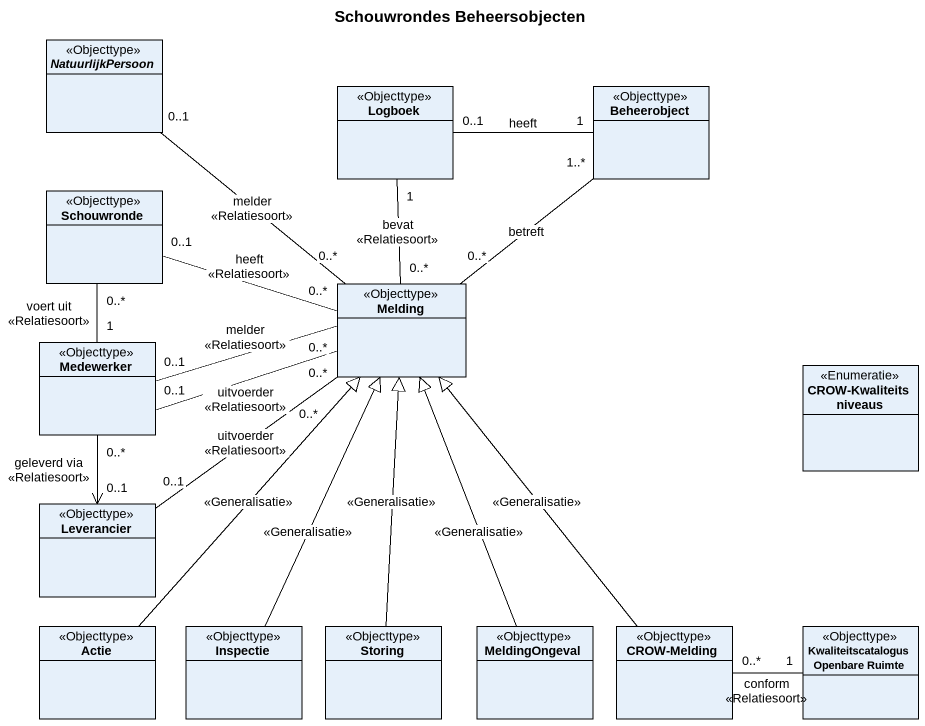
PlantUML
@startuml
title Schouwrondes Beheersobjecten
hide circle
hide empty members
abstract class NatuurlijkPersoon <<Objecttype>>
class Logboek <<Objecttype>>
class Beheerobject <<Objecttype>>
class Schouwronde <<Objecttype>>
class Melding <<Objecttype>>
class Medewerker <<Objecttype>>
enum "CROW-Kwaliteitsniveaus" as CROW_Kwaliteitsniveaus <<Enumeratie>>
class Leverancier <<Objecttype>>
class Actie <<Objecttype>>
class Inspectie <<Objecttype>>
class Storing <<Objecttype>>
class MeldingOngeval <<Objecttype>>
class "CROW-Melding" as CROW_Melding <<Objecttype>>
class "Kwaliteitscatalogus Openbare Ruimte" as Kwaliteitscatalogus <<Objecttype>>
Logboek "1" -- "0..*" Melding : bevat\n<<Relatiesoort>>
Beheerobject "1" -left- "0..1" Logboek : heeft
Schouwronde "0..1" -right- "0..*" Melding : heeft\n<<Relatiesoort>>
Melding "0..*" -up- "0..1" NatuurlijkPersoon : melder\n<<Relatiesoort>>
Melding "0..*" -up- "1..*" Beheerobject : betreft
Melding "0..*" -left- "0..1" Medewerker : uitvoerder\n<<Relatiesoort>>
Melding "0..*" -left- "0..1" Medewerker : melder\n<<Relatiesoort>>
Melding "0..*" -- "0..1" Leverancier : uitvoerder\n<<Relatiesoort>>
Medewerker "1" -up- "0..*" Schouwronde : voert uit\n<<Relatiesoort>>
Medewerker "0..*" --> "0..1" Leverancier : geleverd via\n<<Relatiesoort>>
Actie -up-|> Melding : <<Generalisatie>>
Inspectie -up-|> Melding : <<Generalisatie>>
Storing -up-|> Melding : <<Generalisatie>>
MeldingOngeval -up-|> Melding : <<Generalisatie>>
CROW_Melding -up-|> Melding : <<Generalisatie>>
CROW_Melding "0..*" -right- "1" Kwaliteitscatalogus : conform\n<<Relatiesoort>>
@enduml
